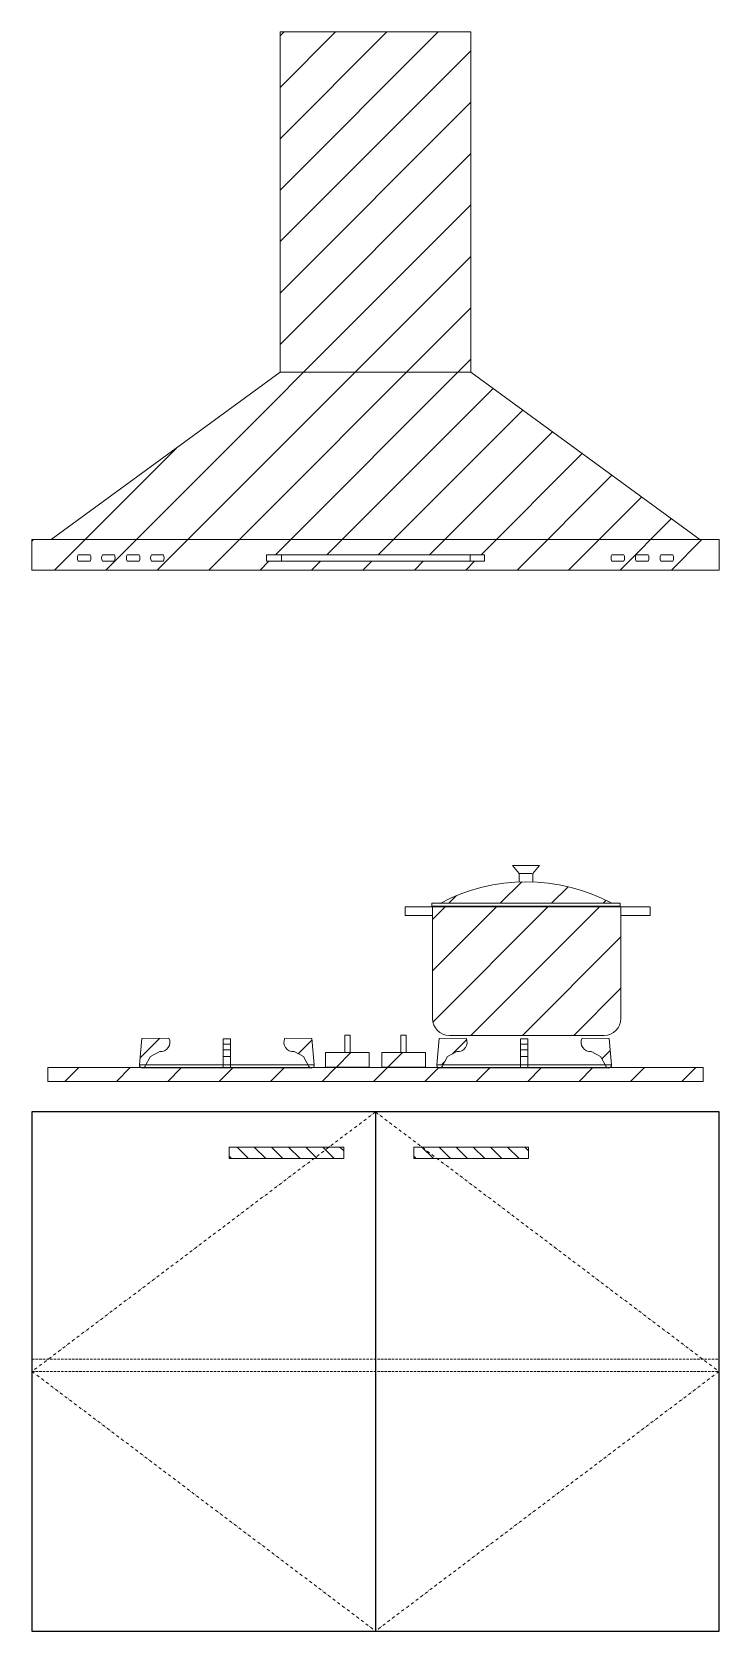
# Model space of a CAD drawing. Header units: inches. Extents: x 0 to 900, y 0 to 2095.
import ezdxf

# ---------------------------------------------------------------- set-up
doc = ezdxf.new("R2010")
doc.units = ezdxf.units.IN
doc.header["$MEASUREMENT"] = 0
for name, pattern in [('DASHDOT2', [12.7, 6.35, -3.175, 0, -3.175]), ('DOT2', [3.175, 0, -3.175]), ('HIDDEN2', [4.7625, 3.175, -1.5875])]:
    doc.linetypes.add(name, pattern=pattern)
for name, color, linetype, lineweight in [('拉手', 1, 'Continuous', 15), ('点线', 8, 'DASHDOT2', 9), ('组件', 3, 'Continuous', 15), ('虚点', 9, 'DOT2', 15), ('虚线', 8, 'HIDDEN2', 15)]:
    doc.layers.add(name, color=color, linetype=linetype, lineweight=lineweight)

# ---------------------------------------------------------------- blocks, each defined once
blk = doc.blocks.new('A$C23D70881')
at = {"layer": '组件'}
for p, q in [((608.7, 283.1), (617.6, 272.3)), ((608.7, 283.1), (644, 283.1)), ((644, 283.1), (635.2, 272.3)), ((617.6, 272.3), (634.1, 272.3)), ((617.6, 272.3), (617.6, 261.4)), ((635.2, 272.3), (635.2, 261.4)), ((503.1, 233.4), (749.8, 233.4)), ((503.1, 229.7), (503.1, 233.4)), ((749.8, 233.4), (749.8, 229.7)), ((468.2, 228.6), (468.2, 217.6)), ((468.2, 228.6), (788.9, 228.6)), ((468.2, 217.6), (504, 217.6)), ((749.8, 229.7), (503.1, 229.7)), ((504, 217.6), (504, 228.6)), ((504, 217.6), (504, 82.4)), ((750.7, 217.6), (750.7, 228.6)), ((750.7, 217.6), (788.9, 217.6)), ((750.7, 82.4), (750.7, 217.6)), ((788.9, 228.6), (788.9, 217.6)), ((123.2, 56.4), (120.2, 21.7)), ((158.7, 56.5), (123.2, 56.4)), ((239.4, 55.9), (229.9, 55.9)), ((229.9, 55.9), (229.9, 17.7)), ((239.4, 17.7), (239.4, 55.9)), ((310.6, 56.5), (346.1, 56.4)), ((346.1, 56.4), (349.1, 21.7)), ((389.3, 37.9), (389.3, 60.6)), ((389.3, 60.6), (395.9, 60.6)), ((395.9, 60.6), (395.9, 37.9)), ((469.3, 60.6), (462.7, 60.6)), ((462.7, 60.6), (462.7, 37.9)), ((469.3, 37.9), (469.3, 60.6)), ((512.5, 56.4), (509.5, 21.7)), ((548, 56.5), (512.5, 56.4)), ((526.1, 60.3), (728.7, 60.3)), ((619.2, 17.7), (619.2, 55.9)), ((619.2, 55.9), (628.7, 55.9)), ((628.7, 55.9), (628.7, 17.7)), ((699.9, 56.5), (735.4, 56.4)), ((735.4, 56.4), (738.4, 21.7)), ((127.3, 19.6), (134.4, 32.7)), ((134.4, 32.7), (146.7, 39.2)), ((335, 32.7), (322.6, 39.2)), ((342, 19.6), (335, 32.7)), ((364, 37.9), (421.2, 37.9)), ((364, 18.8), (364, 37.9)), ((395.9, 37.9), (389.3, 37.9)), ((421.2, 37.9), (421.2, 18.8)), ((494.6, 37.9), (437.4, 37.9)), ((437.4, 37.9), (437.4, 18.8)), ((462.7, 37.9), (469.3, 37.9)), ((494.6, 18.8), (494.6, 37.9)), ((516.6, 19.6), (523.7, 32.7)), ((523.7, 32.7), (536, 39.2)), ((724.2, 32.7), (711.9, 39.2)), ((731.3, 19.6), (724.2, 32.7)), ((0, 18.2), (858.6, 18.2)), ((0, 0), (0, 18.2)), ((229.9, 17.7), (239.4, 17.7)), ((421.2, 18.8), (364, 18.8)), ((437.4, 18.8), (494.6, 18.8)), ((628.7, 17.7), (619.2, 17.7)), ((858.6, 18.2), (858.6, 0)), ((858.6, 0), (0, 0))]:
    blk.add_line(p, q, dxfattribs=at)
at = {"layer": '组件', "ltscale": 10}
for p, q in [((239.4, 48.7), (229.9, 48.7)), ((619.2, 48.7), (628.7, 48.7)), ((120.2, 21.7), (349.1, 21.7)), ((239.4, 41.3), (229.9, 41.3)), ((239.4, 32.7), (229.9, 32.7)), ((738.4, 21.7), (509.5, 21.7)), ((619.2, 41.3), (628.7, 41.3)), ((619.2, 32.7), (628.7, 32.7)), ((346.4, 17.7), (122.9, 17.7)), ((735.7, 17.7), (512.2, 17.7))]:
    blk.add_line(p, q, dxfattribs=at)
at = {"layer": '组件'}
for centre, radius, start, end in [((626.5, 24.2), 237.4, 61.7847, 118.2487), ((526.1, 82.4), 22.1, 180, 270), ((728.7, 82.4), 22.1, 270, 0), ((148, 51.1), 12, 263.5151, 27.0467), ((321.3, 51.1), 12, 152.9533, 276.4849), ((537.3, 51.1), 12, 263.5151, 27.0467), ((710.6, 51.1), 12, 152.9533, 276.4849), ((124, 21.4), 3.82, 174.9473, 331.8581), ((345.3, 21.4), 3.82, 208.1419, 5.0527), ((513.3, 21.4), 3.82, 174.9473, 331.8581), ((734.6, 21.4), 3.82, 208.1419, 5.0527)]:
    blk.add_arc(centre, radius, start, end, dxfattribs=at)

msp = doc.modelspace()

# ---------------------------------------------------------------- hatches: boundary and pattern name
at = {"layer": '拉手'}
h = msp.add_hatch(dxfattribs=at)
h.set_pattern_fill('ANSI31', color=256, scale=5, style=0)
h.set_pattern_definition([(315, (-24262.308, -7478.18), (-11.22532, -11.22532), [])])
h.paths.add_polyline_path([(408.3, 619), (408.3, 634), (258.3, 634), (258.3, 619)])
h = msp.add_hatch(dxfattribs=at)
h.set_pattern_fill('ANSI31', color=256, scale=5, style=0)
h.set_pattern_definition([(315, (-24020.308, -7478.18), (-11.22532, -11.22532), [])])
h.paths.add_polyline_path([(650.3, 619), (650.3, 634), (500.3, 634), (500.3, 619)])
at = {"layer": '虚点', "lineweight": 0}
h = msp.add_hatch(dxfattribs=at)
h.set_pattern_fill('ANSI31', color=256, scale=15, style=0)
h.set_pattern_definition([(45, (-700, -8364.6), (-33.67596, 33.67596), [])])
h.paths.add_polyline_path([(575, 2094.9), (325, 2094.9), (325, 1649), (575, 1649)])
h.paths.add_polyline_path([(575, 1649), (325, 1649), (25, 1429.8), (875, 1429.8)])
h.paths.add_polyline_path([(900, 1429.8), (0, 1429.8), (0, 1390), (900, 1390)])
h.paths.add_polyline_path([(307.1, 1410), (592.9, 1410), (592.9, 1401.6), (307.1, 1401.6)], flags=16)
h.paths.add_polyline_path([(172.1, 1401.6), (156.5, 1401.6, -0.250924), (156.5, 1410), (172.1, 1410, -0.250924)], flags=16)
h.paths.add_polyline_path([(140.4, 1401.6), (124.7, 1401.6, -0.250924), (124.7, 1410), (140.4, 1410, -0.250924)], flags=16)
h.paths.add_polyline_path([(107.9, 1401.6), (92.3, 1401.6, -0.250924), (92.3, 1410), (107.9, 1410, -0.250924)], flags=16)
h.paths.add_polyline_path([(76.2, 1401.6), (60.5, 1401.6, -0.250924), (60.5, 1410), (76.2, 1410, -0.250924)], flags=16)
h.paths.add_polyline_path([(759.7, 1410), (775.4, 1410, -0.250924), (775.4, 1401.6), (759.7, 1401.6, -0.250924)], flags=16)
h.paths.add_polyline_path([(791.4, 1410), (807.1, 1410, -0.250924), (807.1, 1401.6), (791.4, 1401.6, -0.250924)], flags=16)
h.paths.add_polyline_path([(823.9, 1410), (839.6, 1410, -0.250924), (839.6, 1401.6), (823.9, 1401.6, -0.250924)], flags=16)
h = msp.add_hatch(dxfattribs=at)
h.set_pattern_fill('ANSI31', color=256, scale=15, style=0)
h.set_pattern_definition([(45, (-1700, -8364.6), (-33.67596, 33.67596), [])])
h.paths.add_polyline_path([(771.4, 937.6), (771.4, 948.6), (524.7, 948.6), (524.7, 937.6), (524.7, 802.4, 0.414214), (546.8, 780.3), (749.4, 780.3, 0.414214), (771.4, 802.4)])
h.paths.add_polyline_path([(534.9, 953.4), (759.4, 953.4, 0.251324)])
h.paths.add_polyline_path([(879.3, 738.2), (757.4, 738.2, -0.221077), (754.2, 737.7), (535.1, 737.7, -0.221077), (531.9, 738.2), (368.1, 738.2, -0.221077), (364.9, 737.7), (145.8, 737.7, -0.221077), (142.6, 738.2), (20.7, 738.2), (20.7, 720), (879.3, 720)])
h.paths.add_polyline_path([(568.7, 776.5), (533.2, 776.4), (530.2, 741.7), (538.5, 741.7), (544.4, 752.7), (556.7, 759.2, 0.598082)])
h.paths.add_polyline_path([(515.3, 757.9), (458.1, 757.9), (458.1, 738.8), (515.3, 738.8)])
h.paths.add_polyline_path([(441.9, 757.9), (384.7, 757.9), (384.7, 738.8), (441.9, 738.8)])
h.paths.add_polyline_path([(366.8, 776.4), (331.3, 776.5, 0.598082), (343.3, 759.2), (355.6, 752.7), (361.5, 741.7), (369.8, 741.7)])
h.paths.add_polyline_path([(179.4, 776.5), (143.9, 776.4), (140.9, 741.7), (149.2, 741.7), (155.1, 752.7), (167.4, 759.2, 0.598082)])
h.paths.add_polyline_path([(756.1, 776.4), (720.6, 776.5, 0.598082), (732.6, 759.2), (744.9, 752.7), (750.8, 741.7), (759.1, 741.7)])

# ---------------------------------------------------------------- linework, layer by layer
for p, q in [((900, 680), (0, 680)), ((0, 680), (0, 0)), ((450, 680), (450, 0)), ((900, 0), (900, 680)), ((0, 0), (900, 0))]:
    msp.add_line(p, q)
at = {"layer": '拉手'}
for points in [[(258.3, 634), (408.3, 634), (408.3, 619), (258.3, 619)], [(500.3, 634), (650.3, 634), (650.3, 619), (500.3, 619)]]:
    msp.add_lwpolyline(points, close=True, dxfattribs=at)
at = {"layer": '点线', "ltscale": 0.6}
for p, q in [((450, 680), (0, 340)), ((450, 680), (900, 340)), ((0, 340), (450, 0)), ((900, 340), (450, 0))]:
    msp.add_line(p, q, dxfattribs=at)
at = {"layer": '组件'}
for p, q in [((325, 1649), (325, 2094.9)), ((325, 2094.9), (575, 2094.9)), ((575, 1649), (575, 2094.9)), ((25, 1429.8), (325, 1649)), ((325, 1649), (575, 1649)), ((575, 1649), (875, 1429.8)), ((0, 1429.8), (900, 1429.8)), ((0, 1390), (0, 1429.8)), ((900, 1390), (900, 1429.8)), ((0, 1390), (900, 1390)), ((0, 1390), (900, 1390))]:
    msp.add_line(p, q, dxfattribs=at)
for points in [[(76.2, 1410), (60.5, 1410)], [(107.9, 1410), (92.3, 1410)], [(140.4, 1410), (124.7, 1410)], [(172.1, 1410), (156.5, 1410)], [(326.8, 1401.6), (326.8, 1410)], [(573.9, 1401.6), (573.9, 1410)], [(775.4, 1410), (759.7, 1410)], [(807.1, 1410), (791.4, 1410)], [(839.6, 1410), (823.9, 1410)], [(60.5, 1401.6), (76.2, 1401.6)], [(92.3, 1401.6), (107.9, 1401.6)], [(124.7, 1401.6), (140.4, 1401.6)], [(156.5, 1401.6), (172.1, 1401.6)], [(759.7, 1401.6), (775.4, 1401.6)], [(791.4, 1401.6), (807.1, 1401.6)], [(823.9, 1401.6), (839.6, 1401.6)]]:
    msp.add_lwpolyline(points, dxfattribs=at)
msp.add_lwpolyline([(307.1, 1401.6), (592.9, 1401.6), (592.9, 1410), (307.1, 1410)], close=True, dxfattribs=at)
for centre, start, end in [((68.4, 1405.8), 151.8279, 208.1721), ((68.4, 1405.8), 331.8279, 28.1721), ((100.1, 1405.8), 151.8279, 208.1721), ((100.1, 1405.8), 331.8279, 28.1721), ((132.6, 1405.8), 151.8279, 208.1721), ((132.6, 1405.8), 331.8279, 28.1721), ((164.3, 1405.8), 151.8279, 208.1721), ((164.3, 1405.8), 331.8279, 28.1721), ((767.5, 1405.8), 151.8279, 208.1721), ((767.5, 1405.8), 331.8279, 28.1721), ((799.3, 1405.8), 151.8279, 208.1721), ((799.3, 1405.8), 331.8279, 28.1721), ((831.7, 1405.8), 151.8279, 208.1721), ((831.7, 1405.8), 331.8279, 28.1721)]:
    msp.add_arc(centre, 8.87, start, end, dxfattribs=at)
at = {"layer": '虚线'}
for p, q in [((0, 356), (900, 356)), ((0, 340), (900, 340))]:
    msp.add_line(p, q, dxfattribs=at)

# ---------------------------------------------------------------- block references
msp.add_blockref('A$C23D70881', (20.7, 720))

doc.saveas('drawing.dxf')
